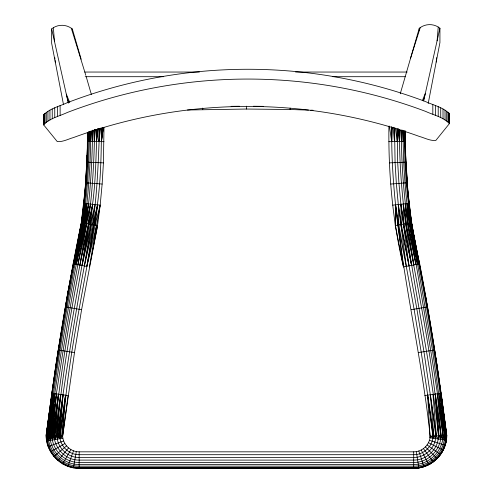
<?xml version="1.0" encoding="UTF-8"?>
<svg xmlns="http://www.w3.org/2000/svg" width="493" height="493" viewBox="0 0 493 493"><rect width="100%" height="100%" fill="white"/><g stroke="black" fill="none" stroke-linecap="round" stroke-linejoin="round"><path stroke-width="0.74" d="M68.299 103.105L54.501 41.498L53.349 27.713L51.66 28.902L51.648 43.236L63.406 104.165M72.335 30.511L72.335 29.001L71.331 28.249A16.46 16.46 0 0 0 53.343 27.7M419.253 30.597L419.253 28.329L420.258 27.577A16.46 16.46 0 0 1 438.246 27.029L439.929 28.23L439.935 42.564L428.201 103.493M88.025 132.586L88.309 141.491L88.327 132.272C88.444 162.579 86.139 192.849 82.245 222.891C67.313 293.169 56.516 364.222 46.379 435.325C46.083 452.851 61.637 468.399 79.163 468.097L413.695 468.097C431.437 468.818 447.133 452.95 446.738 435.313C439.503 377.891 430.506 320.69 419.697 263.835C409.363 220.488 405.209 175.989 404.808 131.495M101.404 128.1C101.361 160.478 100.461 193.12 94.034 224.937C82.806 295.208 66.093 364.894 62.611 436.163C63.042 444.661 70.604 451.964 79.163 451.828L413.695 451.828C422.218 451.976 429.896 444.68 430.192 436.163C419.149 333.015 390.302 231.642 391.744 127.323M394.529 127.835L395.084 162.622L396.354 183.606L398.301 204.533L406.287 266.393L414.089 309.197L421.201 352.119L433.871 436.015L435.621 438.591C434.179 449.16 424.362 457.615 413.695 457.479L79.163 457.479C67.535 457.67 57.133 447.552 57.003 435.923C61.779 364.524 77.832 294.592 88.974 224.062C96.073 192.991 95.55 160.952 97.115 129.295M397.142 128.907L397.691 162.511L398.954 183.408L400.895 204.25L403.391 224.149L409.017 265.869L416.825 308.717L423.949 351.688L436.373 435.898L438.203 438.98C436.588 450.793 425.619 460.246 413.695 460.092L79.163 460.092C65.742 460.363 55.006 448.685 53.866 435.763C62.173 357.961 75.515 280.646 92.721 204.33L90.219 224.278L82.029 265.524L88.685 224.013L92.721 204.33M404.365 141.497L404.383 130.737L404.944 162.185L406.201 182.848L410.496 222.916L432.497 350.344L444.594 435.442C444.674 451.859 430.173 466.446 413.695 466.138L79.163 466.138C62.469 466.452 48.585 451.767 47.926 435.418C56.911 364.21 68.65 293.347 83.101 223.039C87.372 192.738 89.221 162.154 89.473 131.563M419.697 263.835L403.465 266.929C392.557 220.852 388.324 173.419 388.909 126.122M403.391 224.149L411.581 265.382L403.884 224.062L403.243 203.991C415.161 281.213 433.846 357.585 438.998 435.763L438.203 438.98L438.468 435.787C428.004 333.385 398.43 232.973 399.496 129.499M403.188 130.799C402.923 161.667 405.178 192.535 409.35 223.113C420.658 293.908 434.327 364.333 443.127 435.529L444.181 439.873L445.69 435.374C438.53 377.989 429.452 320.851 418.717 264.02C413.522 237.139 408.783 210.147 406.941 182.792L411.532 222.731L427.289 306.899L436.878 364.148L440.335 389.131M409.35 223.113L417.522 264.248L410.552 222.904L408.118 203.461L410.614 222.891L418.717 264.02C409.504 220.346 405.308 175.705 405.147 131.101M405.69 162.154L405.4 131.083M88.863 131.508L89.301 141.503L89.356 131.551M87.341 132.974C87.736 176.962 84.112 221.117 73.962 263.989L83.101 223.039M90.73 131.625C90.786 162.289 88.432 192.899 84.679 223.317C69.359 293.446 59.277 364.543 48.339 435.448L48.807 440.662L54.846 393.685L49.99 435.541C49.848 451.058 63.652 464.751 79.163 464.486L413.695 464.486C429.378 464.794 442.732 450.99 443.127 435.529L438.949 393.556L444.52 435.448L444.181 439.873M401.573 130.127C400.778 175.372 406.725 220.371 413.898 264.938L405.714 223.742M403.231 130.799L403.145 141.509L402.393 130.109M419.346 263.256C430.444 320.24 439.768 377.613 445.808 435.368C445.949 452.463 430.851 467.678 413.695 467.352L79.163 467.352C62.056 467.647 46.86 452.482 47.125 435.374L52.523 393.359L46.94 435.362L46.872 441.001L46.336 435.325C55.099 364.019 66.777 293.089 81.327 222.731C85.431 192.868 87.692 162.721 87.464 132.574M405.11 141.485L405.277 131.089M397.327 128.889L397.099 141.583L395.731 128.309M401.696 130.115L401.493 141.528L400.538 130.226M90.835 131.631L90.657 141.522L90.151 131.569M398.147 128.876L399.459 141.553L399.687 129.48M187.463 110.001L246.432 109.039L290.087 109.508L290.118 108.072M103.986 127.607L103.425 162.875L102.143 184.037L85.671 182.774L87.187 155.289L85.153 189.09L83.952 203.375L81.536 222.768L67.726 293.273L58.377 350.03L51.925 393.278L46.379 435.325L49.99 435.541C60.885 364.697 71.257 293.723 86.096 223.563C90.521 192.64 92.191 161.427 92.61 130.214M94.644 129.591C94.114 161.119 92.548 192.664 88.044 223.902M87.705 141.485L87.674 132.58L87.119 162.154L87.501 141.485L104.017 141.682M99.592 128.722C98.335 160.78 97.374 192.911 92.579 224.685C77.962 294.611 67.036 365.221 57.003 435.923L54.76 439.614L54.39 435.787L58.464 394.197L52.03 435.658C51.975 450.041 64.786 462.693 79.163 462.446L413.695 462.446C428.257 462.736 440.6 449.973 441.099 435.646L437.309 393.79L442.911 435.541L442.548 439.627L441.099 435.646L435.294 394.073L438.468 435.787L444.52 435.448M91.002 130.885L90.657 141.522L90.62 131.613M394.948 127.786L394.492 141.614L393.075 127.231M94.81 129.61L94.311 141.565L93.75 130.257M389.371 126.116L391.713 141.645L392.41 127.243M91.778 130.898L92.339 141.54L92.918 130.244M46.94 435.362L47.611 440.871L47.926 435.418M57.33 439.158L58.655 435.997L63.024 394.844L58.994 436.015L57.33 439.158L63.024 394.844L59.789 436.052C60.017 446.14 69.069 454.86 79.163 454.7L413.695 454.7C423.789 454.873 432.86 446.14 433.07 436.052L427.622 395.152L430.032 437.753L446.375 440.2L446.485 435.325L440.89 393.285L434.438 350.036M98.877 128.642L98.914 141.62L99.808 128.747M95.167 129.647L94.311 141.565L94.274 129.554M85.874 182.786L81.327 222.731L67.726 293.273L55.986 364.148L46.126 435.313C45.818 452.975 61.502 468.658 79.163 468.35L413.695 468.35C431.289 468.677 447.102 453.005 446.473 435.325L441.136 393.248M102.489 127.484L101.435 141.651L101.201 128.075M423.647 100.942L437.088 40.827L438.24 27.041M442.018 401.247L446.738 435.313C446.818 442.276 444.15 448.753 440.532 454.577L427.117 444.945M49.99 435.541L58.994 436.015L60.072 438.678L62.611 436.163L74.492 352.569L81.598 309.69L97.522 225.547L100.171 205.15L102.143 184.037M97.743 128.593L96.517 141.59L96.018 129.653M65.52 395.195L61.576 436.126L60.072 438.678L60.078 436.065L65.52 395.195L59.789 436.052L58.994 436.015M52.03 435.658L56.51 393.925L50.434 440.378L49.282 435.504M60.651 394.505L56.19 435.88L54.76 439.614L60.651 394.505L54.39 435.787M83.292 223.076L86.891 203.695L84.439 223.274L74.936 264.174L83.292 223.076L85.542 203.547L82.245 222.891M56.51 393.925L51.525 435.633L52.437 440.021L58.464 394.197L53.577 435.744L52.437 440.021L50.964 435.602M98.914 141.62L100.492 128.069M436.188 62.093L436.724 57.669M48.339 435.448L53.503 393.5L47.125 435.374M98.113 128.636L96.517 141.59L96.486 129.702M82.134 222.873L84.556 203.436M73.167 263.835L86.854 266.448L95.069 225.122L97.608 204.866L92.579 224.685L81.327 222.731M442.307 451.828L446.233 441.05L446.732 435.313L440.89 393.285L424.781 395.552M53.503 393.5L48.117 435.43L48.807 440.662M52.523 393.359L47.051 435.368L47.611 440.871M62.666 436.163L68.077 395.552L51.722 393.248M103.339 127.595L101.435 141.651L103.37 127.601M50.009 407.298L46.126 435.313L46.625 441.05L62.894 438.178M50.218 405.788L51.056 399.731M51.266 398.215L51.475 396.699M51.685 395.189L51.999 392.915M52.209 391.405L58.377 350.03M438.203 438.98L438.702 435.775L435.294 394.073L440.834 435.658L440.532 439.331L438.998 435.763M86.096 223.563L90.521 204.09L86.663 223.662L79.854 265.111L88.685 224.013M97.608 204.866L93.695 224.882L86.854 266.448L96.566 225.381L100.171 205.15L83.755 203.35M90.219 224.278L95.1 204.595L91.273 224.457L84.377 265.974L93.695 224.882M84.679 223.317L88.561 203.88L77.919 264.741L86.663 223.662M96.566 225.381L89.393 266.929L97.614 225.56M73.426 467.851L76.298 451.582M65.526 306.892L73.365 263.872M73.962 263.989L81.536 222.768M84.439 223.274L76.267 264.427L84.895 223.354M43.624 114.974C49.608 108.448 59.425 106.383 67.233 102.71A499.218 493.53 -0.1 0 1 425.632 101.626C433.464 105.262 443.324 107.264 449.351 113.766L449.314 123.737L435.818 140.456C430.229 141.023 424.689 137.898 419.352 136.438A499.193 493.505 -0.1 0 0 73.697 137.467C68.367 138.958 62.845 142.113 57.256 141.583L43.717 124.945L43.692 115.152M43.649 124.772C49.645 118.24 59.487 116.169 67.301 112.49A499.193 493.499 -0.1 0 1 425.705 111.436C433.526 115.066 443.361 117.069 449.376 123.564M82.029 265.524L91.273 224.457M437.088 40.827L439.929 28.23M95.069 225.122L100.171 205.15M423.425 100.677L425.305 93.473L422.427 100.51M400.254 93.762L419.253 28.329M410.447 58.531L420.258 27.577M52.437 440.021L53.866 435.763M67.868 466.36L73.512 450.836M62.648 463.925L70.906 449.616M443.01 450.004L439.004 456.549M57.927 460.622L68.545 447.964M413.695 451.828L413.695 468.35C424.103 468.258 434.358 462.976 440.329 454.435L437.168 458.564L425.434 446.935M436.989 458.385L430.216 463.925L423.888 466.477L418.853 467.691M53.854 456.549L66.512 445.931M430.032 437.753L432.854 436.058L438.468 435.787M50.551 451.828L64.86 443.571M48.117 446.609L63.64 440.958M410.496 222.916L408.857 203.381L411.273 222.781L419.451 263.884M411.261 309.69L427.536 306.856M418.366 352.569L434.684 349.999M392.687 205.15L409.11 203.35M390.721 184.037L407.193 182.774M444.594 435.442L445.69 435.374L445.389 440.052L445.69 435.374L440.15 393.389L445.808 435.368L446.732 435.313M389.439 162.875L405.942 162.142L407.711 189.09L405.677 155.289L405.505 131.434M430.247 436.163L432.854 436.058L432.872 438.178L433.871 436.015L430.377 394.764L435.855 435.923L435.621 438.591L436.373 435.898L432.959 394.4M388.841 141.682L405.363 141.485M231.088 106.334L239.53 106.248M84.753 72.046L199.406 72.046M295.597 72.046L407.175 72.046M85.172 76.698L163.645 76.698M332.904 76.698L405.228 76.698M253.334 106.248L263.305 106.352M290.087 109.508L308.464 110.099M310.756 110.173L313.055 110.247M62.611 436.163L59.789 436.052M86.916 162.142L103.425 162.875M58.174 349.999L74.492 352.569M92.579 224.685L97.522 225.547M65.322 306.856L81.598 309.69M429.446 440.298L445.197 445.284M428.466 442.714L443.232 450.115M423.456 448.636L433.218 461.966M421.238 450.01L428.781 464.708M69.766 102.587L66.308 94.145L68.564 102.784M418.828 451.009L423.968 466.711M71.331 28.249L85.825 75.349M72.335 29.001L81.148 59.203M86.25 76.816L91.353 94.434M51.66 28.902L54.501 41.498M407.748 223.391L415.901 264.562L407.964 223.354L405.264 203.769L405.961 223.699M400.815 224.592L409.017 265.869L401.302 224.512L398.301 204.533L398.831 224.937L406.287 266.393L398.073 225.073L395.54 204.835L395.244 225.56L411.526 222.737L419.056 261.758M410.614 222.891L418.717 264.02M417.522 264.248L409.418 223.101L406.91 203.591L407.964 223.354M411.581 265.382L403.588 224.112L400.895 204.25L401.302 224.512M398.831 224.937L395.54 204.835L395.337 225.547L403.465 266.929L398.073 225.073M416.295 451.625L418.896 467.937M425.139 293.273L427.289 306.899M400.895 204.25L403.884 224.062M440.545 390.647L441.278 395.947M441.494 397.457L441.808 399.731M427.622 395.152L432.854 436.058M54.778 57.607L54.957 59.08M55.136 60.553L55.401 62.765M398.332 128.858L399.459 141.553M445.808 435.368L446.122 440.163M202.74 108.072L202.771 109.508M391.565 126.59L391.713 141.645M89.264 131.545L89.301 141.503M88.278 132.266L88.309 141.491M449.302 113.538L449.333 123.336M449.141 113.261L449.172 123.059M448.87 112.94L448.895 122.739M448.482 112.577L448.513 122.375M447.989 112.17L448.02 121.968M446.695 111.252L446.726 121.044M445.019 110.204L445.05 120.002M443.004 109.076L443.034 118.875M440.711 107.893L440.742 117.691M438.203 106.691L438.228 116.49M435.541 105.514L435.572 115.313M432.805 104.393L432.836 114.191M92.302 130.941L92.339 141.54M60.115 105.502L60.146 115.3M57.385 106.642L57.416 116.44M54.735 107.838L54.766 117.636M52.227 109.052L52.258 118.844M49.941 110.247L49.972 120.046M47.932 111.387L47.963 121.186M46.262 112.441L46.293 122.239M44.974 113.372L44.999 123.17M44.481 113.778L44.512 123.577M44.099 114.148L44.13 123.946M43.828 114.468L43.859 124.267M43.667 114.746L43.717 124.945M246.432 106.174L246.432 109.039M79.163 451.828L79.163 468.35M54.846 393.685L49.731 435.529L50.434 440.378L49.522 435.516L54.846 393.685"/></g></svg>
